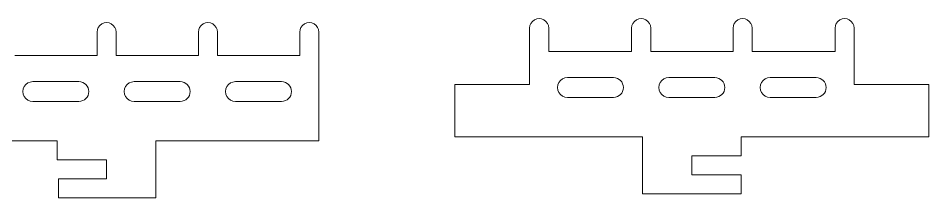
# Model space of a CAD drawing. Header units: centimetres. Extents: x -51 to 100, y -24 to 30.
# Drawn here: x -32.41 to -13.33, y 0 to 3.78 of the extents above; entities that cross this region are included whole.
import ezdxf

# ---------------------------------------------------------------- set-up
doc = ezdxf.new("R2010")
doc.units = ezdxf.units.CM
doc.header["$MEASUREMENT"] = 0

msp = doc.modelspace()

# ---------------------------------------------------------------- linework, layer by layer
at = {"lineweight": 9}
for points, knots in [([(-30.35973, 3.48733), (-30.35973, 3.55881), (-30.39785, 3.62481), (-30.45973, 3.66053), (-30.45973, 3.66053), (-30.52161, 3.69629), (-30.59785, 3.69629), (-30.65973, 3.66053), (-30.65973, 3.66053), (-30.72161, 3.62481), (-30.75973, 3.55881), (-30.75973, 3.48733)], [0, 0, 0, 0, 0.25, 0.25, 0.25, 0.25, 0.5, 0.5, 0.5, 0.5, 1, 1, 1, 1]), ([(-28.23557, 3.48733), (-28.23557, 3.55881), (-28.27369, 3.62481), (-28.33557, 3.66053), (-28.33557, 3.66053), (-28.39745, 3.69629), (-28.47369, 3.69629), (-28.53557, 3.66053), (-28.53557, 3.66053), (-28.59745, 3.62481), (-28.63557, 3.55881), (-28.63557, 3.48733)], [0, 0, 0, 0, 0.25, 0.25, 0.25, 0.25, 0.5, 0.5, 0.5, 0.5, 1, 1, 1, 1]), ([(-26.11145, 3.48733), (-26.11145, 3.55881), (-26.14957, 3.62481), (-26.21145, 3.66053), (-26.21145, 3.66053), (-26.27333, 3.69629), (-26.34957, 3.69629), (-26.41145, 3.66053), (-26.41145, 3.66053), (-26.47333, 3.62481), (-26.51145, 3.55881), (-26.51145, 3.48733)], [0, 0, 0, 0, 0.25, 0.25, 0.25, 0.25, 0.5, 0.5, 0.5, 0.5, 1, 1, 1, 1]), ([(-21.29153, 3.57157), (-21.29153, 3.64301), (-21.32965, 3.70905), (-21.39153, 3.74477), (-21.39153, 3.74477), (-21.45341, 3.78049), (-21.52965, 3.78049), (-21.59153, 3.74477), (-21.59153, 3.74477), (-21.65341, 3.70905), (-21.69153, 3.64301), (-21.69153, 3.57157)], [0, 0, 0, 0, 0.25, 0.25, 0.25, 0.25, 0.5, 0.5, 0.5, 0.5, 1, 1, 1, 1]), ([(-19.15361, 3.57157), (-19.15361, 3.64301), (-19.19173, 3.70905), (-19.25361, 3.74477), (-19.25361, 3.74477), (-19.31549, 3.78049), (-19.39173, 3.78049), (-19.45361, 3.74477), (-19.45361, 3.74477), (-19.51549, 3.70905), (-19.55361, 3.64301), (-19.55361, 3.57157)], [0, 0, 0, 0, 0.25, 0.25, 0.25, 0.25, 0.5, 0.5, 0.5, 0.5, 1, 1, 1, 1]), ([(-17.02945, 3.57157), (-17.02945, 3.64301), (-17.06757, 3.70905), (-17.12945, 3.74477), (-17.12945, 3.74477), (-17.19133, 3.78049), (-17.26757, 3.78049), (-17.32945, 3.74477), (-17.32945, 3.74477), (-17.39133, 3.70905), (-17.42945, 3.64301), (-17.42945, 3.57157)], [0, 0, 0, 0, 0.25, 0.25, 0.25, 0.25, 0.5, 0.5, 0.5, 0.5, 1, 1, 1, 1]), ([(-14.89153, 3.57157), (-14.89153, 3.64301), (-14.92965, 3.70905), (-14.99153, 3.74477), (-14.99153, 3.74477), (-15.05341, 3.78049), (-15.12965, 3.78049), (-15.19153, 3.74477), (-15.19153, 3.74477), (-15.25341, 3.70905), (-15.29153, 3.64301), (-15.29153, 3.57157)], [0, 0, 0, 0, 0.25, 0.25, 0.25, 0.25, 0.5, 0.5, 0.5, 0.5, 1, 1, 1, 1]), ([(-20.89841, 2.53017), (-20.97233, 2.53017), (-21.04065, 2.49073), (-21.07761, 2.42673), (-21.07761, 2.42673), (-21.11457, 2.36273), (-21.11457, 2.28385), (-21.07761, 2.21985), (-21.07761, 2.21985), (-21.04065, 2.15581), (-20.97233, 2.11641), (-20.89841, 2.11641)], [0, 0, 0, 0, 0.25, 0.25, 0.25, 0.25, 0.5, 0.5, 0.5, 0.5, 1, 1, 1, 1]), ([(-19.93289, 2.11641), (-19.81865, 2.11641), (-19.72601, 2.20901), (-19.72601, 2.32329), (-19.72601, 2.32329), (-19.72601, 2.43757), (-19.81865, 2.53017), (-19.93289, 2.53017)], [0, 0, 0, 0, 0.33333333, 0.33333333, 0.33333333, 0.33333333, 1, 1, 1, 1]), ([(-18.77429, 2.53017), (-18.84821, 2.53017), (-18.91649, 2.49073), (-18.95345, 2.42673), (-18.95345, 2.42673), (-18.99041, 2.36273), (-18.99041, 2.28385), (-18.95345, 2.21985), (-18.95345, 2.21985), (-18.91649, 2.15581), (-18.84821, 2.11641), (-18.77429, 2.11641)], [0, 0, 0, 0, 0.25, 0.25, 0.25, 0.25, 0.5, 0.5, 0.5, 0.5, 1, 1, 1, 1]), ([(-17.80877, 2.11641), (-17.69449, 2.11641), (-17.60189, 2.20901), (-17.60189, 2.32329), (-17.60189, 2.32329), (-17.60189, 2.43757), (-17.69449, 2.53017), (-17.80877, 2.53017)], [0, 0, 0, 0, 0.33333333, 0.33333333, 0.33333333, 0.33333333, 1, 1, 1, 1]), ([(-16.65013, 2.53017), (-16.72405, 2.53017), (-16.79237, 2.49073), (-16.82933, 2.42673), (-16.82933, 2.42673), (-16.86629, 2.36273), (-16.86629, 2.28385), (-16.82933, 2.21985), (-16.82933, 2.21985), (-16.79237, 2.15581), (-16.72405, 2.11641), (-16.65013, 2.11641)], [0, 0, 0, 0, 0.25, 0.25, 0.25, 0.25, 0.5, 0.5, 0.5, 0.5, 1, 1, 1, 1]), ([(-15.68465, 2.11641), (-15.57037, 2.11641), (-15.47773, 2.20901), (-15.47773, 2.32329), (-15.47773, 2.32329), (-15.47773, 2.43757), (-15.57037, 2.53017), (-15.68461, 2.53017)], [0, 0, 0, 0, 0.33333333, 0.33333333, 0.33333333, 0.33333333, 1, 1, 1, 1]), ([(-32.10453, 2.44597), (-32.17845, 2.44597), (-32.24677, 2.40653), (-32.28373, 2.34253), (-32.28373, 2.34253), (-32.32069, 2.27849), (-32.32069, 2.19961), (-32.28373, 2.13561), (-32.28373, 2.13561), (-32.24677, 2.07161), (-32.17845, 2.03217), (-32.10453, 2.03217)], [0, 0, 0, 0, 0.25, 0.25, 0.25, 0.25, 0.5, 0.5, 0.5, 0.5, 1, 1, 1, 1]), ([(-31.13901, 2.03217), (-31.02477, 2.03217), (-30.93213, 2.12481), (-30.93213, 2.23905), (-30.93213, 2.23905), (-30.93213, 2.35333), (-31.02477, 2.44597), (-31.13901, 2.44597)], [0, 0, 0, 0, 0.33333333, 0.33333333, 0.33333333, 0.33333333, 1, 1, 1, 1]), ([(-29.98041, 2.44597), (-30.05433, 2.44597), (-30.12261, 2.40653), (-30.15957, 2.34253), (-30.15957, 2.34253), (-30.19653, 2.27849), (-30.19653, 2.19961), (-30.15957, 2.13561), (-30.15957, 2.13561), (-30.12261, 2.07161), (-30.05433, 2.03217), (-29.98041, 2.03217)], [0, 0, 0, 0, 0.25, 0.25, 0.25, 0.25, 0.5, 0.5, 0.5, 0.5, 1, 1, 1, 1]), ([(-29.01489, 2.03217), (-28.90061, 2.03217), (-28.80801, 2.12481), (-28.80801, 2.23905), (-28.80801, 2.23905), (-28.80801, 2.35333), (-28.90061, 2.44597), (-29.01489, 2.44597)], [0, 0, 0, 0, 0.33333333, 0.33333333, 0.33333333, 0.33333333, 1, 1, 1, 1]), ([(-27.85629, 2.44597), (-27.93017, 2.44597), (-27.99849, 2.40653), (-28.03545, 2.34253), (-28.03545, 2.34253), (-28.07241, 2.27849), (-28.07241, 2.19961), (-28.03545, 2.13561), (-28.03545, 2.13561), (-27.99849, 2.07161), (-27.93017, 2.03217), (-27.85629, 2.03217)], [0, 0, 0, 0, 0.25, 0.25, 0.25, 0.25, 0.5, 0.5, 0.5, 0.5, 1, 1, 1, 1]), ([(-26.89077, 2.03217), (-26.77649, 2.03217), (-26.68385, 2.12481), (-26.68385, 2.23905), (-26.68385, 2.23905), (-26.68385, 2.35333), (-26.77649, 2.44597), (-26.89077, 2.44597)], [0, 0, 0, 0, 0.33333333, 0.33333333, 0.33333333, 0.33333333, 1, 1, 1, 1])]:
    msp.add_open_spline(points, degree=3, knots=knots, dxfattribs=at)
for points in [[(-30.75973, 3.48733), (-30.75973, 3.48733), (-30.75973, 2.99769), (-30.75973, 2.99769)], [(-30.35973, 3.48733), (-30.35973, 3.48733), (-30.35973, 2.99769), (-30.35973, 2.99769)], [(-28.63557, 3.48733), (-28.63557, 3.48733), (-28.63557, 2.99769), (-28.63557, 2.99769)], [(-28.23557, 3.48733), (-28.23557, 3.48733), (-28.23557, 2.99769), (-28.23557, 2.99769)], [(-26.51145, 3.48733), (-26.51145, 3.48733), (-26.51145, 2.99769), (-26.51145, 2.99769)], [(-26.11145, 3.48733), (-26.11145, 3.48733), (-26.11145, 2.99769), (-26.11145, 2.99769)], [(-21.69153, 3.57157), (-21.69153, 3.57157), (-21.69153, 2.38537), (-21.69153, 2.38537)], [(-21.29153, 3.57157), (-21.29153, 3.57157), (-21.29153, 3.08189), (-21.29153, 3.08189)], [(-19.55361, 3.57157), (-19.55361, 3.57157), (-19.55361, 3.08189), (-19.55361, 3.08189)], [(-19.15361, 3.57157), (-19.15361, 3.57157), (-19.15361, 3.08189), (-19.15361, 3.08189)], [(-17.42945, 3.57157), (-17.42945, 3.57157), (-17.42945, 3.08189), (-17.42945, 3.08189)], [(-17.02945, 3.57157), (-17.02945, 3.57157), (-17.02945, 3.08189), (-17.02945, 3.08189)], [(-15.29153, 3.57157), (-15.29153, 3.57157), (-15.29153, 3.08189), (-15.29153, 3.08189)], [(-14.89153, 3.57157), (-14.89153, 3.57157), (-14.89153, 2.38537), (-14.89153, 2.38537)], [(-21.29153, 3.08189), (-21.29153, 3.08189), (-19.55361, 3.08189), (-19.55361, 3.08189)], [(-19.15361, 3.08189), (-19.15361, 3.08189), (-17.42945, 3.08189), (-17.42945, 3.08189)], [(-17.02945, 3.08189), (-17.02945, 3.08189), (-15.29153, 3.08189), (-15.29153, 3.08189)], [(-32.48385, 2.99769), (-32.48385, 2.99769), (-30.75973, 2.99769), (-30.75973, 2.99769)], [(-30.35973, 2.99769), (-30.35973, 2.99769), (-28.63557, 2.99769), (-28.63557, 2.99769)], [(-28.23557, 2.99769), (-28.23557, 2.99769), (-26.51145, 2.99769), (-26.51145, 2.99769)], [(-26.11145, 1.20457), (-26.11145, 1.20457), (-26.11145, 2.99769), (-26.11145, 2.99769)], [(-20.89841, 2.53017), (-20.89841, 2.53017), (-19.93289, 2.53017), (-19.93289, 2.53017)], [(-17.80877, 2.53017), (-17.80877, 2.53017), (-18.77429, 2.53017), (-18.77429, 2.53017)], [(-16.65013, 2.53017), (-16.65013, 2.53017), (-15.68465, 2.53017), (-15.68465, 2.53017)], [(-32.10453, 2.44597), (-32.10453, 2.44597), (-31.13901, 2.44597), (-31.13901, 2.44597)], [(-29.01489, 2.44597), (-29.01489, 2.44597), (-29.98041, 2.44597), (-29.98041, 2.44597)], [(-27.85629, 2.44597), (-27.85629, 2.44597), (-26.89077, 2.44597), (-26.89077, 2.44597)], [(-23.25705, 2.38537), (-23.25705, 2.38537), (-21.69153, 2.38537), (-21.69153, 2.38537)], [(-23.25705, 2.38537), (-23.25705, 2.38537), (-23.25705, 1.28881), (-23.25705, 1.28881)], [(-13.32601, 2.38537), (-13.32601, 2.38537), (-14.89153, 2.38537), (-14.89153, 2.38537)], [(-13.32601, 2.38537), (-13.32601, 2.38537), (-13.32601, 1.28881), (-13.32601, 1.28881)], [(-19.93289, 2.11641), (-19.93289, 2.11641), (-20.89841, 2.11641), (-20.89841, 2.11641)], [(-18.77429, 2.11641), (-18.77429, 2.11641), (-17.80877, 2.11641), (-17.80877, 2.11641)], [(-15.68465, 2.11641), (-15.68465, 2.11641), (-16.65013, 2.11641), (-16.65013, 2.11641)], [(-31.13901, 2.03217), (-31.13901, 2.03217), (-32.10453, 2.03217), (-32.10453, 2.03217)], [(-29.98041, 2.03217), (-29.98041, 2.03217), (-29.01489, 2.03217), (-29.01489, 2.03217)], [(-26.89077, 2.03217), (-26.89077, 2.03217), (-27.85629, 2.03217), (-27.85629, 2.03217)], [(-46.00801, 1.20457), (-46.00801, 1.20457), (-31.59421, 1.20457), (-31.59421, 1.20457)], [(-31.59421, 1.20457), (-31.59421, 1.20457), (-31.59421, 0.80457), (-31.59421, 0.80457)], [(-29.52525, 0.40457), (-29.52525, 0.40457), (-29.52525, 1.20457), (-29.52525, 1.20457)], [(-29.52525, 1.20457), (-29.52525, 1.20457), (-26.11145, 1.20457), (-26.11145, 1.20457)], [(-23.25705, 1.28881), (-23.25705, 1.28881), (-19.32601, 1.28881), (-19.32601, 1.28881)], [(-19.32601, 0.48881), (-19.32601, 0.48881), (-19.32601, 1.28881), (-19.32601, 1.28881)], [(-17.25705, 1.28881), (-17.25705, 1.28881), (-13.32601, 1.28881), (-13.32601, 1.28881)], [(-17.25705, 1.28881), (-17.25705, 1.28881), (-17.25705, 0.88881), (-17.25705, 0.88881)], [(-31.59421, 0.80457), (-31.59421, 0.80457), (-30.55973, 0.80457), (-30.55973, 0.80457)], [(-30.55973, 0.40457), (-30.55973, 0.40457), (-30.55973, 0.80457), (-30.55973, 0.80457)], [(-17.25705, 0.88881), (-17.25705, 0.88881), (-18.29153, 0.88881), (-18.29153, 0.88881)], [(-18.29153, 0.48881), (-18.29153, 0.48881), (-18.29153, 0.88881), (-18.29153, 0.88881)], [(-30.55973, 0.40457), (-30.55973, 0.40457), (-31.56661, 0.40457), (-31.56661, 0.40457)], [(-31.56661, 0.40457), (-31.56661, 0.40457), (-31.56661, 0.00457), (-31.56661, 0.00457)], [(-29.52525, 0.00457), (-29.52525, 0.00457), (-29.52525, 0.40457), (-29.52525, 0.40457)], [(-19.32601, 0.08881), (-19.32601, 0.08881), (-19.32601, 0.48881), (-19.32601, 0.48881)], [(-18.29153, 0.48881), (-18.29153, 0.48881), (-17.25705, 0.48881), (-17.25705, 0.48881)], [(-17.25705, 0.48881), (-17.25705, 0.48881), (-17.25705, 0.08881), (-17.25705, 0.08881)], [(-31.56661, 0.00457), (-31.56661, 0.00457), (-29.52525, 0.00457), (-29.52525, 0.00457)], [(-17.25705, 0.08881), (-17.25705, 0.08881), (-19.32601, 0.08881), (-19.32601, 0.08881)]]:
    msp.add_open_spline(points, degree=3, dxfattribs=at)

doc.saveas('drawing.dxf')
